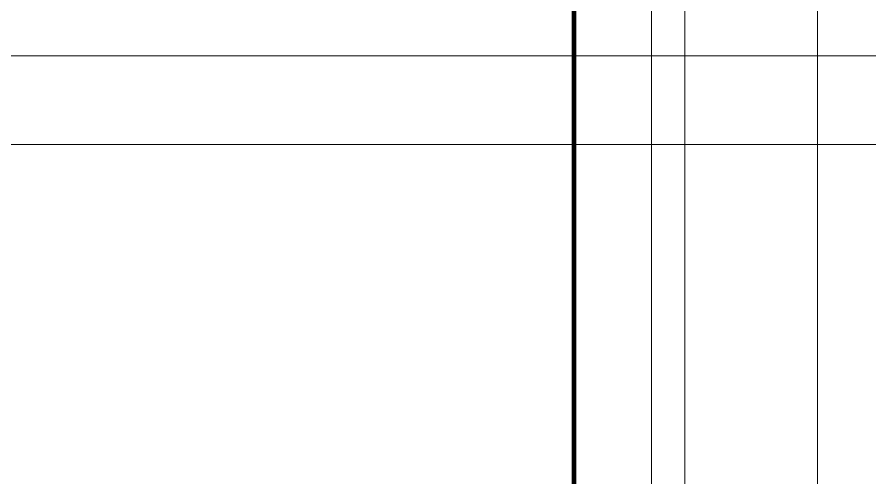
# Model space of a CAD drawing. Header units: metres. Extents: x -13194 to 152406, y -14653 to 29421.
# Drawn here: x 4138.5 to 4523.6, y 161.1 to 369 of the extents above; entities that cross this region are included whole.
import ezdxf

# ---------------------------------------------------------------- set-up
doc = ezdxf.new("R2010")
doc.units = ezdxf.units.M
doc.header["$LTSCALE"] = 100
doc.header["$MEASUREMENT"] = 0
doc.linetypes.add('HIDDEN', pattern=[0.375, 0.25, -0.125])
doc.layers.get('0').update_dxf_attribs({"color": 9, "lineweight": 9})
for name, color, linetype, lineweight in [('00', 9, 'Continuous', 9), ('05', 9, 'Continuous', 9), ('06D', 9, 'Continuous', 9)]:
    doc.layers.add(name, color=color, linetype=linetype, lineweight=lineweight)

# ---------------------------------------------------------------- blocks, each defined once
blk = doc.blocks.new('p-işyeri')
at = {"color": 0, "const_width": 2}
blk.add_lwpolyline([(200, 0), (200, 700), (-200, 700), (-200, 0)], close=True, dxfattribs=at)
blk = doc.blocks.new('p-birim')
blk.add_lwpolyline([(0, 0), (1, 0), (1, 1), (0, 1)], close=True)
blk = doc.blocks.new('2.bod.Mimari')
at = {"layer": '00'}
blk.add_lwpolyline([(4425, -7830), (4425, -8530), (4440, -8530), (4440, -7830)], close=True, dxfattribs=at)
at = {"layer": '06D'}
blk.add_lwpolyline([(1942.5, -8278.51), (8760, -8278.51), (8760, -8733.51), (8720, -8733.51), (8720, -8318.51), (1942.5, -8318.51), (1942.5, -8278.51)], dxfattribs=at)
at = {"layer": '05', "xscale": 60, "yscale": 850}
blk.add_blockref('p-birim', (4440, -8600), dxfattribs=at)
at = {"layer": '06D', "color": 89, "linetype": 'HIDDEN', "true_color": 0x2e4d23, "rotation": 90}
blk.add_blockref('p-işyeri', (4390, -8400), dxfattribs=at)

msp = doc.modelspace()

# ---------------------------------------------------------------- block references
msp.add_blockref('2.bod.Mimari', (0, 8630))

doc.saveas('drawing.dxf')
